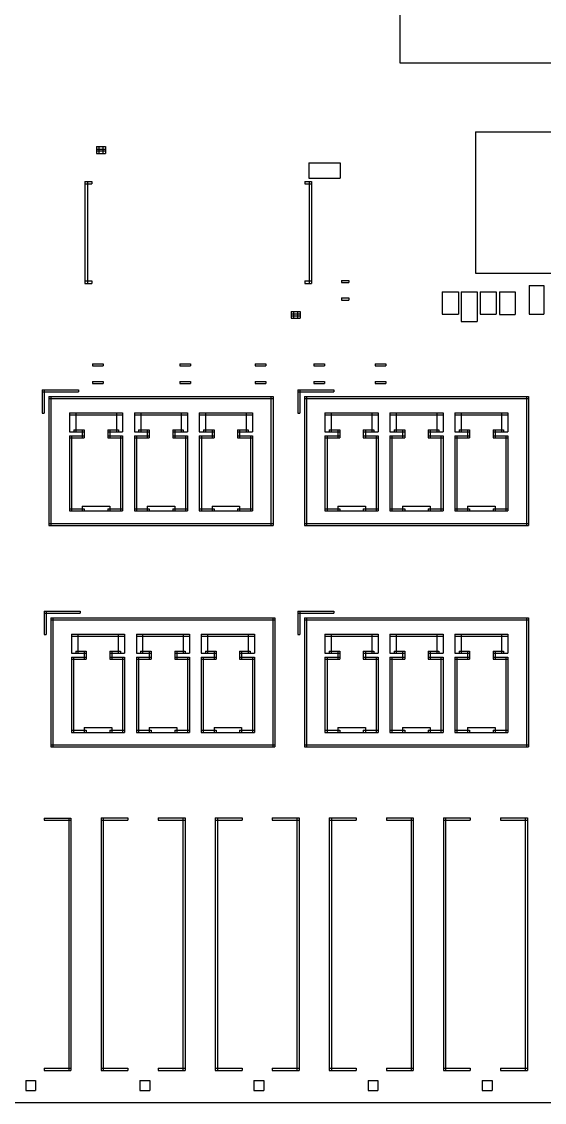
# Model space of a CAD drawing. Header units: metres. Extents: x 0 to 6012, y -4605 to 0.
# Drawn here: x 1723 to 2931, y -4605 to -2106 of the extents above; entities that cross this region are included whole.
import ezdxf

# ---------------------------------------------------------------- set-up
doc = ezdxf.new("R2010")
doc.units = ezdxf.units.M

msp = doc.modelspace()

# ---------------------------------------------------------------- linework, layer by layer
msp.add_line((0, -4604.96063), (5860.23622, -4604.96063))
at = {"layer": '1'}
for p, q in [((2596.633858, -1686.594488), (2596.633858, -2201.594488)), ((2596.633858, -2201.594488), (3111.633858, -2201.594488)), ((2771.934134, -2361.136772), (3135.54622, -2361.136772)), ((2771.934134, -2361.136772), (2771.934134, -2687.967244)), ((1895.405512, -2395.003937), (1901.405512, -2395.003937)), ((1895.405512, -2395.003937), (1895.405512, -2411.003937)), ((1895.405512, -2395.003937), (1916.405512, -2395.003937)), ((1895.405512, -2395.003937), (1895.405512, -2401.003937)), ((1901.405512, -2395.003937), (1901.405512, -2411.003937)), ((1910.405512, -2395.003937), (1916.405512, -2395.003937)), ((1910.405512, -2395.003937), (1910.405512, -2411.003937)), ((1916.405512, -2395.003937), (1916.405512, -2411.003937)), ((1916.405512, -2395.003937), (1916.405512, -2401.003937)), ((1895.405512, -2401.003937), (1916.405512, -2401.003937)), ((1895.405512, -2405.003937), (1916.405512, -2405.003937)), ((1895.405512, -2405.003937), (1895.405512, -2411.003937)), ((1895.405512, -2411.003937), (1916.405512, -2411.003937)), ((1895.405512, -2411.003937), (1901.405512, -2411.003937)), ((1910.405512, -2411.003937), (1916.405512, -2411.003937)), ((1916.405512, -2405.003937), (1916.405512, -2411.003937)), ((2386.783465, -2432.553031), (2459.027559, -2432.553031)), ((2386.783465, -2432.553031), (2386.783465, -2468.454803)), ((2459.027559, -2432.553031), (2459.027559, -2468.454803)), ((2386.783465, -2468.454803), (2459.027559, -2468.454803)), ((1868.905512, -2475.503937), (1874.905512, -2475.503937)), ((1868.905512, -2475.503937), (1868.905512, -2711.503937)), ((1868.905512, -2475.503937), (1884.805512, -2475.503937)), ((1868.905512, -2475.503937), (1868.905512, -2481.503937)), ((1868.905512, -2481.503937), (1884.805512, -2481.503937)), ((1874.905512, -2475.503937), (1874.905512, -2711.503937)), ((1884.805512, -2475.503937), (1884.805512, -2481.503937)), ((2377.005512, -2475.503937), (2392.905512, -2475.503937)), ((2377.005512, -2475.503937), (2377.005512, -2481.503937)), ((2377.005512, -2481.503937), (2392.905512, -2481.503937)), ((2386.905512, -2475.503937), (2392.905512, -2475.503937)), ((2386.905512, -2475.503937), (2386.905512, -2711.503937)), ((2392.905512, -2475.503937), (2392.905512, -2481.503937)), ((2392.905512, -2475.503937), (2392.905512, -2711.503937)), ((2771.934134, -2687.967244), (3135.54622, -2687.967244)), ((1868.905512, -2705.503937), (1884.805512, -2705.503937)), ((1868.905512, -2705.503937), (1868.905512, -2711.503937)), ((1868.905512, -2711.503937), (1874.905512, -2711.503937)), ((1868.905512, -2711.503937), (1884.805512, -2711.503937)), ((1884.805512, -2705.503937), (1884.805512, -2711.503937)), ((2377.005512, -2705.503937), (2392.905512, -2705.503937)), ((2377.005512, -2705.503937), (2377.005512, -2711.503937)), ((2377.005512, -2711.503937), (2392.905512, -2711.503937)), ((2386.905512, -2711.503937), (2392.905512, -2711.503937)), ((2392.905512, -2705.503937), (2392.905512, -2711.503937)), ((2462.351693, -2704.92126), (2478.593189, -2704.92126)), ((2462.351693, -2704.92126), (2462.351693, -2709.645669)), ((2462.351693, -2709.645669), (2478.593189, -2709.645669)), ((2478.593189, -2704.92126), (2478.593189, -2709.645669)), ((2896.072047, -2716.495), (2929.799094, -2716.495)), ((2896.072047, -2716.495), (2896.072047, -2782.220118)), ((2929.799094, -2716.495), (2929.799094, -2782.220118)), ((2462.351693, -2745.07874), (2478.593189, -2745.07874)), ((2462.351693, -2745.07874), (2462.351693, -2749.80315)), ((2478.593189, -2745.07874), (2478.593189, -2749.80315)), ((2694.922638, -2730.759094), (2732.105669, -2730.759094)), ((2694.922638, -2730.759094), (2694.922638, -2782.260157)), ((2732.105669, -2730.759094), (2732.105669, -2782.260157)), ((2738.678898, -2730.877835), (2775.776102, -2730.877835)), ((2738.678898, -2730.877835), (2738.678898, -2799.377717)), ((2775.776102, -2730.877835), (2775.776102, -2799.377717)), ((2782.305039, -2730.927874), (2819.517717, -2730.927874)), ((2782.305039, -2730.927874), (2782.305039, -2782.235669)), ((2819.517717, -2730.927874), (2819.517717, -2782.235669)), ((2826.961417, -2730.800748), (2863.132402, -2730.800748)), ((2826.961417, -2730.800748), (2826.961417, -2783.367795)), ((2863.132402, -2730.800748), (2863.132402, -2783.367795)), ((2462.351693, -2749.80315), (2478.593189, -2749.80315)), ((2345.405512, -2776.003937), (2366.405512, -2776.003937)), ((2345.405512, -2776.003937), (2345.405512, -2782.003937)), ((2345.405512, -2776.003937), (2351.405512, -2776.003937)), ((2345.405512, -2776.003937), (2345.405512, -2792.003937)), ((2345.405512, -2782.003937), (2366.405512, -2782.003937)), ((2345.405512, -2786.003937), (2366.405512, -2786.003937)), ((2345.405512, -2786.003937), (2345.405512, -2792.003937)), ((2345.405512, -2792.003937), (2366.405512, -2792.003937)), ((2345.405512, -2792.003937), (2351.405512, -2792.003937)), ((2351.405512, -2776.003937), (2351.405512, -2792.003937)), ((2360.405512, -2776.003937), (2366.405512, -2776.003937)), ((2360.405512, -2776.003937), (2360.405512, -2792.003937)), ((2360.405512, -2792.003937), (2366.405512, -2792.003937)), ((2366.405512, -2776.003937), (2366.405512, -2792.003937)), ((2366.405512, -2776.003937), (2366.405512, -2782.003937)), ((2366.405512, -2786.003937), (2366.405512, -2792.003937)), ((2694.922638, -2782.260157), (2732.105669, -2782.260157)), ((2782.305039, -2782.235669), (2819.517717, -2782.235669)), ((2826.961417, -2783.367795), (2863.132402, -2783.367795)), ((2896.072047, -2782.220118), (2929.799094, -2782.220118)), ((2738.678898, -2799.377717), (2775.776102, -2799.377717)), ((1886.231339, -2897.34252), (1911.012756, -2897.34252)), ((1886.231339, -2897.34252), (1886.231339, -2902.066929)), ((1911.012756, -2897.34252), (1911.012756, -2902.066929)), ((2088.002992, -2897.34252), (2112.784409, -2897.34252)), ((2088.002992, -2897.34252), (2088.002992, -2902.066929)), ((2112.784409, -2897.34252), (2112.784409, -2902.066929)), ((2262.215591, -2897.34252), (2286.997008, -2897.34252)), ((2262.215591, -2897.34252), (2262.215591, -2902.066929)), ((2286.997008, -2897.34252), (2286.997008, -2902.066929)), ((2398.042362, -2897.34252), (2422.82378, -2897.34252)), ((2398.042362, -2897.34252), (2398.042362, -2902.066929)), ((2422.82378, -2897.34252), (2422.82378, -2902.066929)), ((2539.774646, -2897.34252), (2564.556063, -2897.34252)), ((2539.774646, -2897.34252), (2539.774646, -2902.066929)), ((2564.556063, -2897.34252), (2564.556063, -2902.066929)), ((1886.231339, -2902.066929), (1911.012756, -2902.066929)), ((2088.002992, -2902.066929), (2112.784409, -2902.066929)), ((2262.215591, -2902.066929), (2286.997008, -2902.066929)), ((2398.042362, -2902.066929), (2422.82378, -2902.066929)), ((2539.774646, -2902.066929), (2564.556063, -2902.066929)), ((1886.231339, -2938.484252), (1911.012756, -2938.484252)), ((1886.231339, -2938.484252), (1886.231339, -2943.208661)), ((1886.231339, -2943.208661), (1911.012756, -2943.208661)), ((1911.012756, -2938.484252), (1911.012756, -2943.208661)), ((2088.002992, -2938.484252), (2112.784409, -2938.484252)), ((2088.002992, -2938.484252), (2088.002992, -2943.208661)), ((2088.002992, -2943.208661), (2112.784409, -2943.208661)), ((2112.784409, -2938.484252), (2112.784409, -2943.208661)), ((2262.215591, -2938.484252), (2286.997008, -2938.484252)), ((2262.215591, -2938.484252), (2262.215591, -2943.208661)), ((2262.215591, -2943.208661), (2286.997008, -2943.208661)), ((2286.997008, -2938.484252), (2286.997008, -2943.208661)), ((2398.042362, -2938.484252), (2422.82378, -2938.484252)), ((2398.042362, -2938.484252), (2398.042362, -2943.208661)), ((2398.042362, -2943.208661), (2422.82378, -2943.208661)), ((2422.82378, -2938.484252), (2422.82378, -2943.208661)), ((2539.774646, -2938.484252), (2564.556063, -2938.484252)), ((2539.774646, -2938.484252), (2539.774646, -2943.208661)), ((2539.774646, -2943.208661), (2564.556063, -2943.208661)), ((2564.556063, -2938.484252), (2564.556063, -2943.208661)), ((1770.275591, -2957.283465), (1853.740157, -2957.283465)), ((1770.275591, -2957.283465), (1770.275591, -2962.007874)), ((1770.275591, -2957.283465), (1775, -2957.283465)), ((1770.275591, -2957.283465), (1770.275591, -3011.220472)), ((1770.275591, -2962.007874), (1853.740157, -2962.007874)), ((1775, -2957.283465), (1775, -3011.220472)), ((1785.629921, -2972.637795), (1790.354331, -2972.637795)), ((1785.629921, -2972.637795), (1785.629921, -3271.456693)), ((1785.629921, -2972.637795), (2303.740157, -2972.637795)), ((1785.629921, -2972.637795), (1785.629921, -2977.362205)), ((1790.354331, -2972.637795), (1790.354331, -3271.456693)), ((1853.740157, -2957.283465), (1853.740157, -2962.007874)), ((2299.015748, -2972.637795), (2303.740157, -2972.637795)), ((2299.015748, -2972.637795), (2299.015748, -3271.456693)), ((2303.740157, -2972.637795), (2303.740157, -2977.362205)), ((2303.740157, -2972.637795), (2303.740157, -3271.456693)), ((2360.826772, -2957.283465), (2444.291339, -2957.283465)), ((2360.826772, -2957.283465), (2360.826772, -2962.007874)), ((2360.826772, -2957.283465), (2365.551181, -2957.283465)), ((2360.826772, -2957.283465), (2360.826772, -3011.220472)), ((2360.826772, -2962.007874), (2444.291339, -2962.007874)), ((2365.551181, -2957.283465), (2365.551181, -3011.220472)), ((2376.181102, -2972.637795), (2380.905512, -2972.637795)), ((2376.181102, -2972.637795), (2376.181102, -3271.456693)), ((2376.181102, -2972.637795), (2894.291339, -2972.637795)), ((2376.181102, -2972.637795), (2376.181102, -2977.362205)), ((2380.905512, -2972.637795), (2380.905512, -3271.456693)), ((2444.291339, -2957.283465), (2444.291339, -2962.007874)), ((2889.566929, -2972.637795), (2894.291339, -2972.637795)), ((2889.566929, -2972.637795), (2889.566929, -3271.456693)), ((2894.291339, -2972.637795), (2894.291339, -2977.362205)), ((2894.291339, -2972.637795), (2894.291339, -3271.456693)), ((1785.629921, -2977.362205), (2303.740157, -2977.362205)), ((2376.181102, -2977.362205), (2894.291339, -2977.362205)), ((1770.275591, -3011.220472), (1775, -3011.220472)), ((1833.267717, -3010.433071), (1847.834646, -3010.433071)), ((1833.267717, -3010.433071), (1833.267717, -3054.527559)), ((1833.267717, -3010.433071), (1956.102362, -3010.433071)), ((1833.267717, -3010.433071), (1833.267717, -3015.15748)), ((1833.267717, -3015.15748), (1956.102362, -3015.15748)), ((1847.834646, -3010.433071), (1847.834646, -3054.527559)), ((1941.535433, -3010.433071), (1956.102362, -3010.433071)), ((1941.535433, -3010.433071), (1941.535433, -3054.527559)), ((1956.102362, -3010.433071), (1956.102362, -3015.15748)), ((1956.102362, -3010.433071), (1956.102362, -3054.527559)), ((1983.267717, -3010.433071), (2106.102362, -3010.433071)), ((1983.267717, -3010.433071), (1983.267717, -3015.15748)), ((1983.267717, -3010.433071), (1997.834646, -3010.433071)), ((1983.267717, -3010.433071), (1983.267717, -3054.527559)), ((1983.267717, -3015.15748), (2106.102362, -3015.15748)), ((1997.834646, -3010.433071), (1997.834646, -3054.527559)), ((2091.535433, -3010.433071), (2106.102362, -3010.433071)), ((2091.535433, -3010.433071), (2091.535433, -3054.527559)), ((2106.102362, -3010.433071), (2106.102362, -3054.527559)), ((2106.102362, -3010.433071), (2106.102362, -3015.15748)), ((2133.267717, -3010.433071), (2256.102362, -3010.433071)), ((2133.267717, -3010.433071), (2133.267717, -3015.15748)), ((2133.267717, -3010.433071), (2147.834646, -3010.433071)), ((2133.267717, -3010.433071), (2133.267717, -3054.527559)), ((2133.267717, -3015.15748), (2256.102362, -3015.15748)), ((2147.834646, -3010.433071), (2147.834646, -3054.527559)), ((2241.535433, -3010.433071), (2256.102362, -3010.433071)), ((2241.535433, -3010.433071), (2241.535433, -3054.527559)), ((2256.102362, -3010.433071), (2256.102362, -3015.15748)), ((2256.102362, -3010.433071), (2256.102362, -3054.527559)), ((2360.826772, -3011.220472), (2365.551181, -3011.220472)), ((2423.818898, -3010.433071), (2438.385827, -3010.433071)), ((2423.818898, -3010.433071), (2423.818898, -3054.527559)), ((2423.818898, -3010.433071), (2546.653543, -3010.433071)), ((2423.818898, -3010.433071), (2423.818898, -3015.15748)), ((2423.818898, -3015.15748), (2546.653543, -3015.15748)), ((2438.385827, -3010.433071), (2438.385827, -3054.527559)), ((2532.086614, -3010.433071), (2546.653543, -3010.433071)), ((2532.086614, -3010.433071), (2532.086614, -3054.527559)), ((2546.653543, -3010.433071), (2546.653543, -3015.15748)), ((2546.653543, -3010.433071), (2546.653543, -3054.527559)), ((2573.818898, -3010.433071), (2696.653543, -3010.433071)), ((2573.818898, -3010.433071), (2573.818898, -3015.15748)), ((2573.818898, -3010.433071), (2588.385827, -3010.433071)), ((2573.818898, -3010.433071), (2573.818898, -3054.527559)), ((2573.818898, -3015.15748), (2696.653543, -3015.15748)), ((2588.385827, -3010.433071), (2588.385827, -3054.527559)), ((2682.086614, -3010.433071), (2696.653543, -3010.433071)), ((2682.086614, -3010.433071), (2682.086614, -3054.527559)), ((2696.653543, -3010.433071), (2696.653543, -3054.527559)), ((2696.653543, -3010.433071), (2696.653543, -3015.15748)), ((2723.818898, -3010.433071), (2846.653543, -3010.433071)), ((2723.818898, -3010.433071), (2723.818898, -3015.15748)), ((2723.818898, -3010.433071), (2738.385827, -3010.433071)), ((2723.818898, -3010.433071), (2723.818898, -3054.527559)), ((2723.818898, -3015.15748), (2846.653543, -3015.15748)), ((2738.385827, -3010.433071), (2738.385827, -3054.527559)), ((2832.086614, -3010.433071), (2846.653543, -3010.433071)), ((2832.086614, -3010.433071), (2832.086614, -3054.527559)), ((2846.653543, -3010.433071), (2846.653543, -3015.15748)), ((2846.653543, -3010.433071), (2846.653543, -3054.527559)), ((1833.267717, -3054.527559), (1847.834646, -3054.527559)), ((1833.267717, -3063.582677), (1837.992126, -3063.582677)), ((1833.267717, -3063.582677), (1833.267717, -3237.598425)), ((1833.267717, -3063.582677), (1867.519685, -3063.582677)), ((1833.267717, -3063.582677), (1833.267717, -3068.307087)), ((1833.267717, -3068.307087), (1867.519685, -3068.307087)), ((1837.992126, -3063.582677), (1837.992126, -3237.598425)), ((1843.110236, -3049.80315), (1867.519685, -3049.80315)), ((1843.110236, -3049.80315), (1843.110236, -3054.527559)), ((1843.110236, -3054.527559), (1867.519685, -3054.527559)), ((1862.795276, -3049.80315), (1867.519685, -3049.80315)), ((1862.795276, -3049.80315), (1862.795276, -3068.307087)), ((1862.795276, -3068.307087), (1867.519685, -3068.307087)), ((1867.519685, -3049.80315), (1867.519685, -3068.307087)), ((1867.519685, -3049.80315), (1867.519685, -3054.527559)), ((1867.519685, -3063.582677), (1867.519685, -3068.307087)), ((1921.850394, -3049.80315), (1946.259843, -3049.80315)), ((1921.850394, -3049.80315), (1921.850394, -3054.527559)), ((1921.850394, -3049.80315), (1926.574803, -3049.80315)), ((1921.850394, -3049.80315), (1921.850394, -3068.307087)), ((1921.850394, -3054.527559), (1946.259843, -3054.527559)), ((1921.850394, -3063.582677), (1956.102362, -3063.582677)), ((1921.850394, -3063.582677), (1921.850394, -3068.307087)), ((1921.850394, -3068.307087), (1926.574803, -3068.307087)), ((1921.850394, -3068.307087), (1956.102362, -3068.307087)), ((1926.574803, -3049.80315), (1926.574803, -3068.307087)), ((1941.535433, -3054.527559), (1956.102362, -3054.527559)), ((1946.259843, -3049.80315), (1946.259843, -3054.527559)), ((1951.377953, -3063.582677), (1956.102362, -3063.582677)), ((1951.377953, -3063.582677), (1951.377953, -3237.598425)), ((1956.102362, -3063.582677), (1956.102362, -3237.598425)), ((1956.102362, -3063.582677), (1956.102362, -3068.307087)), ((1983.267717, -3054.527559), (1997.834646, -3054.527559)), ((1983.267717, -3063.582677), (2017.519685, -3063.582677)), ((1983.267717, -3063.582677), (1983.267717, -3068.307087)), ((1983.267717, -3063.582677), (1987.992126, -3063.582677)), ((1983.267717, -3063.582677), (1983.267717, -3237.598425)), ((1983.267717, -3068.307087), (2017.519685, -3068.307087)), ((1987.992126, -3063.582677), (1987.992126, -3237.598425)), ((1993.110236, -3049.80315), (2017.519685, -3049.80315)), ((1993.110236, -3049.80315), (1993.110236, -3054.527559)), ((1993.110236, -3054.527559), (2017.519685, -3054.527559)), ((2012.795276, -3049.80315), (2017.519685, -3049.80315)), ((2012.795276, -3049.80315), (2012.795276, -3068.307087)), ((2012.795276, -3068.307087), (2017.519685, -3068.307087)), ((2017.519685, -3049.80315), (2017.519685, -3068.307087)), ((2017.519685, -3049.80315), (2017.519685, -3054.527559)), ((2017.519685, -3063.582677), (2017.519685, -3068.307087)), ((2071.850394, -3049.80315), (2096.259843, -3049.80315)), ((2071.850394, -3049.80315), (2071.850394, -3054.527559)), ((2071.850394, -3049.80315), (2076.574803, -3049.80315)), ((2071.850394, -3049.80315), (2071.850394, -3068.307087)), ((2071.850394, -3054.527559), (2096.259843, -3054.527559)), ((2071.850394, -3063.582677), (2106.102362, -3063.582677)), ((2071.850394, -3063.582677), (2071.850394, -3068.307087)), ((2071.850394, -3068.307087), (2106.102362, -3068.307087)), ((2071.850394, -3068.307087), (2076.574803, -3068.307087)), ((2076.574803, -3049.80315), (2076.574803, -3068.307087)), ((2091.535433, -3054.527559), (2106.102362, -3054.527559)), ((2096.259843, -3049.80315), (2096.259843, -3054.527559)), ((2101.377953, -3063.582677), (2106.102362, -3063.582677)), ((2101.377953, -3063.582677), (2101.377953, -3237.598425)), ((2106.102362, -3063.582677), (2106.102362, -3068.307087)), ((2106.102362, -3063.582677), (2106.102362, -3237.598425)), ((2133.267717, -3054.527559), (2147.834646, -3054.527559)), ((2133.267717, -3063.582677), (2137.992126, -3063.582677)), ((2133.267717, -3063.582677), (2133.267717, -3237.598425)), ((2133.267717, -3063.582677), (2167.519685, -3063.582677)), ((2133.267717, -3063.582677), (2133.267717, -3068.307087)), ((2133.267717, -3068.307087), (2167.519685, -3068.307087)), ((2137.992126, -3063.582677), (2137.992126, -3237.598425)), ((2143.110236, -3049.80315), (2167.519685, -3049.80315)), ((2143.110236, -3049.80315), (2143.110236, -3054.527559)), ((2143.110236, -3054.527559), (2167.519685, -3054.527559)), ((2162.795276, -3049.80315), (2167.519685, -3049.80315)), ((2162.795276, -3049.80315), (2162.795276, -3068.307087)), ((2162.795276, -3068.307087), (2167.519685, -3068.307087)), ((2167.519685, -3049.80315), (2167.519685, -3054.527559)), ((2167.519685, -3049.80315), (2167.519685, -3068.307087)), ((2167.519685, -3063.582677), (2167.519685, -3068.307087)), ((2221.850394, -3049.80315), (2226.574803, -3049.80315)), ((2221.850394, -3049.80315), (2221.850394, -3068.307087)), ((2221.850394, -3049.80315), (2246.259843, -3049.80315)), ((2221.850394, -3049.80315), (2221.850394, -3054.527559)), ((2221.850394, -3054.527559), (2246.259843, -3054.527559)), ((2221.850394, -3063.582677), (2256.102362, -3063.582677)), ((2221.850394, -3063.582677), (2221.850394, -3068.307087)), ((2221.850394, -3068.307087), (2226.574803, -3068.307087)), ((2221.850394, -3068.307087), (2256.102362, -3068.307087)), ((2226.574803, -3049.80315), (2226.574803, -3068.307087)), ((2241.535433, -3054.527559), (2256.102362, -3054.527559)), ((2246.259843, -3049.80315), (2246.259843, -3054.527559)), ((2251.377953, -3063.582677), (2256.102362, -3063.582677)), ((2251.377953, -3063.582677), (2251.377953, -3237.598425)), ((2256.102362, -3063.582677), (2256.102362, -3068.307087)), ((2256.102362, -3063.582677), (2256.102362, -3237.598425)), ((2423.818898, -3054.527559), (2438.385827, -3054.527559)), ((2423.818898, -3063.582677), (2428.543307, -3063.582677)), ((2423.818898, -3063.582677), (2423.818898, -3237.598425)), ((2423.818898, -3063.582677), (2458.070866, -3063.582677)), ((2423.818898, -3063.582677), (2423.818898, -3068.307087)), ((2423.818898, -3068.307087), (2458.070866, -3068.307087)), ((2428.543307, -3063.582677), (2428.543307, -3237.598425)), ((2433.661417, -3049.80315), (2458.070866, -3049.80315)), ((2433.661417, -3049.80315), (2433.661417, -3054.527559)), ((2433.661417, -3054.527559), (2458.070866, -3054.527559)), ((2453.346457, -3049.80315), (2458.070866, -3049.80315)), ((2453.346457, -3049.80315), (2453.346457, -3068.307087)), ((2453.346457, -3068.307087), (2458.070866, -3068.307087)), ((2458.070866, -3049.80315), (2458.070866, -3068.307087)), ((2458.070866, -3049.80315), (2458.070866, -3054.527559)), ((2458.070866, -3063.582677), (2458.070866, -3068.307087)), ((2512.401575, -3049.80315), (2536.811024, -3049.80315)), ((2512.401575, -3049.80315), (2512.401575, -3054.527559)), ((2512.401575, -3049.80315), (2517.125984, -3049.80315)), ((2512.401575, -3049.80315), (2512.401575, -3068.307087)), ((2512.401575, -3054.527559), (2536.811024, -3054.527559)), ((2512.401575, -3063.582677), (2546.653543, -3063.582677)), ((2512.401575, -3063.582677), (2512.401575, -3068.307087)), ((2512.401575, -3068.307087), (2517.125984, -3068.307087)), ((2512.401575, -3068.307087), (2546.653543, -3068.307087)), ((2517.125984, -3049.80315), (2517.125984, -3068.307087)), ((2532.086614, -3054.527559), (2546.653543, -3054.527559)), ((2536.811024, -3049.80315), (2536.811024, -3054.527559)), ((2541.929134, -3063.582677), (2546.653543, -3063.582677)), ((2541.929134, -3063.582677), (2541.929134, -3237.598425)), ((2546.653543, -3063.582677), (2546.653543, -3237.598425)), ((2546.653543, -3063.582677), (2546.653543, -3068.307087)), ((2573.818898, -3054.527559), (2588.385827, -3054.527559)), ((2573.818898, -3063.582677), (2608.070866, -3063.582677)), ((2573.818898, -3063.582677), (2573.818898, -3068.307087)), ((2573.818898, -3063.582677), (2578.543307, -3063.582677)), ((2573.818898, -3063.582677), (2573.818898, -3237.598425)), ((2573.818898, -3068.307087), (2608.070866, -3068.307087)), ((2578.543307, -3063.582677), (2578.543307, -3237.598425)), ((2583.661417, -3049.80315), (2608.070866, -3049.80315)), ((2583.661417, -3049.80315), (2583.661417, -3054.527559)), ((2583.661417, -3054.527559), (2608.070866, -3054.527559)), ((2603.346457, -3049.80315), (2608.070866, -3049.80315)), ((2603.346457, -3049.80315), (2603.346457, -3068.307087)), ((2603.346457, -3068.307087), (2608.070866, -3068.307087)), ((2608.070866, -3049.80315), (2608.070866, -3068.307087)), ((2608.070866, -3049.80315), (2608.070866, -3054.527559)), ((2608.070866, -3063.582677), (2608.070866, -3068.307087)), ((2662.401575, -3049.80315), (2686.811024, -3049.80315)), ((2662.401575, -3049.80315), (2662.401575, -3054.527559)), ((2662.401575, -3049.80315), (2667.125984, -3049.80315)), ((2662.401575, -3049.80315), (2662.401575, -3068.307087)), ((2662.401575, -3054.527559), (2686.811024, -3054.527559)), ((2662.401575, -3063.582677), (2696.653543, -3063.582677)), ((2662.401575, -3063.582677), (2662.401575, -3068.307087)), ((2662.401575, -3068.307087), (2696.653543, -3068.307087)), ((2662.401575, -3068.307087), (2667.125984, -3068.307087)), ((2667.125984, -3049.80315), (2667.125984, -3068.307087)), ((2682.086614, -3054.527559), (2696.653543, -3054.527559)), ((2686.811024, -3049.80315), (2686.811024, -3054.527559)), ((2691.929134, -3063.582677), (2696.653543, -3063.582677)), ((2691.929134, -3063.582677), (2691.929134, -3237.598425)), ((2696.653543, -3063.582677), (2696.653543, -3068.307087)), ((2696.653543, -3063.582677), (2696.653543, -3237.598425)), ((2723.818898, -3054.527559), (2738.385827, -3054.527559)), ((2723.818898, -3063.582677), (2728.543307, -3063.582677)), ((2723.818898, -3063.582677), (2723.818898, -3237.598425)), ((2723.818898, -3063.582677), (2758.070866, -3063.582677)), ((2723.818898, -3063.582677), (2723.818898, -3068.307087)), ((2723.818898, -3068.307087), (2758.070866, -3068.307087)), ((2728.543307, -3063.582677), (2728.543307, -3237.598425)), ((2733.661417, -3049.80315), (2758.070866, -3049.80315)), ((2733.661417, -3049.80315), (2733.661417, -3054.527559)), ((2733.661417, -3054.527559), (2758.070866, -3054.527559)), ((2753.346457, -3049.80315), (2758.070866, -3049.80315)), ((2753.346457, -3049.80315), (2753.346457, -3068.307087)), ((2753.346457, -3068.307087), (2758.070866, -3068.307087)), ((2758.070866, -3049.80315), (2758.070866, -3054.527559)), ((2758.070866, -3049.80315), (2758.070866, -3068.307087)), ((2758.070866, -3063.582677), (2758.070866, -3068.307087)), ((2812.401575, -3049.80315), (2817.125984, -3049.80315)), ((2812.401575, -3049.80315), (2812.401575, -3068.307087)), ((2812.401575, -3049.80315), (2836.811024, -3049.80315)), ((2812.401575, -3049.80315), (2812.401575, -3054.527559)), ((2812.401575, -3054.527559), (2836.811024, -3054.527559)), ((2812.401575, -3063.582677), (2846.653543, -3063.582677)), ((2812.401575, -3063.582677), (2812.401575, -3068.307087)), ((2812.401575, -3068.307087), (2817.125984, -3068.307087)), ((2812.401575, -3068.307087), (2846.653543, -3068.307087)), ((2817.125984, -3049.80315), (2817.125984, -3068.307087)), ((2832.086614, -3054.527559), (2846.653543, -3054.527559)), ((2836.811024, -3049.80315), (2836.811024, -3054.527559)), ((2841.929134, -3063.582677), (2846.653543, -3063.582677)), ((2841.929134, -3063.582677), (2841.929134, -3237.598425)), ((2846.653543, -3063.582677), (2846.653543, -3068.307087)), ((2846.653543, -3063.582677), (2846.653543, -3237.598425)), ((1833.267717, -3232.874016), (1867.519685, -3232.874016)), ((1833.267717, -3232.874016), (1833.267717, -3237.598425)), ((1833.267717, -3237.598425), (1837.992126, -3237.598425)), ((1833.267717, -3237.598425), (1867.519685, -3237.598425)), ((1862.795276, -3226.65), (1926.560906, -3226.65)), ((1862.795276, -3226.65), (1862.795276, -3237.598425)), ((1862.795276, -3237.598425), (1926.560906, -3237.598425)), ((1867.519685, -3232.874016), (1867.519685, -3237.598425)), ((1921.850394, -3232.874016), (1956.102362, -3232.874016)), ((1921.850394, -3232.874016), (1921.850394, -3237.598425)), ((1921.850394, -3237.598425), (1956.102362, -3237.598425)), ((1926.560906, -3226.65), (1926.560906, -3237.598425)), ((1951.377953, -3237.598425), (1956.102362, -3237.598425)), ((1956.102362, -3232.874016), (1956.102362, -3237.598425)), ((1983.267717, -3232.874016), (2017.519685, -3232.874016)), ((1983.267717, -3232.874016), (1983.267717, -3237.598425)), ((1983.267717, -3237.598425), (2017.519685, -3237.598425)), ((1983.267717, -3237.598425), (1987.992126, -3237.598425)), ((2012.795276, -3226.65), (2076.560906, -3226.65)), ((2012.795276, -3226.65), (2012.795276, -3237.598425)), ((2012.795276, -3237.598425), (2076.560906, -3237.598425)), ((2017.519685, -3232.874016), (2017.519685, -3237.598425)), ((2071.850394, -3232.874016), (2106.102362, -3232.874016)), ((2071.850394, -3232.874016), (2071.850394, -3237.598425)), ((2071.850394, -3237.598425), (2106.102362, -3237.598425)), ((2076.560906, -3226.65), (2076.560906, -3237.598425)), ((2101.377953, -3237.598425), (2106.102362, -3237.598425)), ((2106.102362, -3232.874016), (2106.102362, -3237.598425)), ((2133.267717, -3232.874016), (2167.519685, -3232.874016)), ((2133.267717, -3232.874016), (2133.267717, -3237.598425)), ((2133.267717, -3237.598425), (2167.519685, -3237.598425)), ((2133.267717, -3237.598425), (2137.992126, -3237.598425)), ((2162.795276, -3226.65), (2226.560906, -3226.65)), ((2162.795276, -3226.65), (2162.795276, -3237.598425)), ((2162.795276, -3237.598425), (2226.560906, -3237.598425)), ((2167.519685, -3232.874016), (2167.519685, -3237.598425)), ((2221.850394, -3232.874016), (2256.102362, -3232.874016)), ((2221.850394, -3232.874016), (2221.850394, -3237.598425)), ((2221.850394, -3237.598425), (2256.102362, -3237.598425)), ((2226.560906, -3226.65), (2226.560906, -3237.598425)), ((2251.377953, -3237.598425), (2256.102362, -3237.598425)), ((2256.102362, -3232.874016), (2256.102362, -3237.598425)), ((2423.818898, -3232.874016), (2458.070866, -3232.874016)), ((2423.818898, -3232.874016), (2423.818898, -3237.598425)), ((2423.818898, -3237.598425), (2428.543307, -3237.598425)), ((2423.818898, -3237.598425), (2458.070866, -3237.598425)), ((2453.346457, -3226.65), (2517.112087, -3226.65)), ((2453.346457, -3226.65), (2453.346457, -3237.598425)), ((2453.346457, -3237.598425), (2517.112087, -3237.598425)), ((2458.070866, -3232.874016), (2458.070866, -3237.598425)), ((2512.401575, -3232.874016), (2546.653543, -3232.874016)), ((2512.401575, -3232.874016), (2512.401575, -3237.598425)), ((2512.401575, -3237.598425), (2546.653543, -3237.598425)), ((2517.112087, -3226.65), (2517.112087, -3237.598425)), ((2541.929134, -3237.598425), (2546.653543, -3237.598425)), ((2546.653543, -3232.874016), (2546.653543, -3237.598425)), ((2573.818898, -3232.874016), (2608.070866, -3232.874016)), ((2573.818898, -3232.874016), (2573.818898, -3237.598425)), ((2573.818898, -3237.598425), (2608.070866, -3237.598425)), ((2573.818898, -3237.598425), (2578.543307, -3237.598425)), ((2603.346457, -3226.65), (2667.112087, -3226.65)), ((2603.346457, -3226.65), (2603.346457, -3237.598425)), ((2603.346457, -3237.598425), (2667.112087, -3237.598425)), ((2608.070866, -3232.874016), (2608.070866, -3237.598425)), ((2662.401575, -3232.874016), (2696.653543, -3232.874016)), ((2662.401575, -3232.874016), (2662.401575, -3237.598425)), ((2662.401575, -3237.598425), (2696.653543, -3237.598425)), ((2667.112087, -3226.65), (2667.112087, -3237.598425)), ((2691.929134, -3237.598425), (2696.653543, -3237.598425)), ((2696.653543, -3232.874016), (2696.653543, -3237.598425)), ((2723.818898, -3232.874016), (2758.070866, -3232.874016)), ((2723.818898, -3232.874016), (2723.818898, -3237.598425)), ((2723.818898, -3237.598425), (2758.070866, -3237.598425)), ((2723.818898, -3237.598425), (2728.543307, -3237.598425)), ((2753.346457, -3226.65), (2817.112087, -3226.65)), ((2753.346457, -3226.65), (2753.346457, -3237.598425)), ((2753.346457, -3237.598425), (2817.112087, -3237.598425)), ((2758.070866, -3232.874016), (2758.070866, -3237.598425)), ((2812.401575, -3232.874016), (2846.653543, -3232.874016)), ((2812.401575, -3232.874016), (2812.401575, -3237.598425)), ((2812.401575, -3237.598425), (2846.653543, -3237.598425)), ((2817.112087, -3226.65), (2817.112087, -3237.598425)), ((2841.929134, -3237.598425), (2846.653543, -3237.598425)), ((2846.653543, -3232.874016), (2846.653543, -3237.598425)), ((1785.629921, -3266.732283), (2303.740157, -3266.732283)), ((1785.629921, -3266.732283), (1785.629921, -3271.456693)), ((1785.629921, -3271.456693), (1790.354331, -3271.456693)), ((1785.629921, -3271.456693), (2303.740157, -3271.456693)), ((2299.015748, -3271.456693), (2303.740157, -3271.456693)), ((2303.740157, -3266.732283), (2303.740157, -3271.456693)), ((2376.181102, -3266.732283), (2894.291339, -3266.732283)), ((2376.181102, -3266.732283), (2376.181102, -3271.456693)), ((2376.181102, -3271.456693), (2380.905512, -3271.456693)), ((2376.181102, -3271.456693), (2894.291339, -3271.456693)), ((2889.566929, -3271.456693), (2894.291339, -3271.456693)), ((2894.291339, -3266.732283), (2894.291339, -3271.456693)), ((1774.777244, -3469.094488), (1858.241811, -3469.094488)), ((1774.777244, -3469.094488), (1774.777244, -3473.818898)), ((1774.777244, -3469.094488), (1779.501654, -3469.094488)), ((1774.777244, -3469.094488), (1774.777244, -3523.031496)), ((1779.501654, -3469.094488), (1779.501654, -3523.031496)), ((1858.241811, -3469.094488), (1858.241811, -3473.818898)), ((2360.826772, -3469.094488), (2444.291339, -3469.094488)), ((2360.826772, -3469.094488), (2360.826772, -3473.818898)), ((2360.826772, -3469.094488), (2365.551181, -3469.094488)), ((2360.826772, -3469.094488), (2360.826772, -3523.031496)), ((2365.551181, -3469.094488), (2365.551181, -3523.031496)), ((2444.291339, -3469.094488), (2444.291339, -3473.818898)), ((1774.777244, -3473.818898), (1858.241811, -3473.818898)), ((1790.131575, -3484.448819), (1794.855984, -3484.448819)), ((1790.131575, -3484.448819), (1790.131575, -3783.267717)), ((1790.131575, -3484.448819), (2308.241811, -3484.448819)), ((1790.131575, -3484.448819), (1790.131575, -3489.173228)), ((1790.131575, -3489.173228), (2308.241811, -3489.173228)), ((1794.855984, -3484.448819), (1794.855984, -3783.267717)), ((2303.517402, -3484.448819), (2308.241811, -3484.448819)), ((2303.517402, -3484.448819), (2303.517402, -3783.267717)), ((2308.241811, -3484.448819), (2308.241811, -3489.173228)), ((2308.241811, -3484.448819), (2308.241811, -3783.267717)), ((2360.826772, -3473.818898), (2444.291339, -3473.818898)), ((2376.181102, -3484.448819), (2380.905512, -3484.448819)), ((2376.181102, -3484.448819), (2376.181102, -3783.267717)), ((2376.181102, -3484.448819), (2894.291339, -3484.448819)), ((2376.181102, -3484.448819), (2376.181102, -3489.173228)), ((2376.181102, -3489.173228), (2894.291339, -3489.173228)), ((2380.905512, -3484.448819), (2380.905512, -3783.267717)), ((2889.566929, -3484.448819), (2894.291339, -3484.448819)), ((2889.566929, -3484.448819), (2889.566929, -3783.267717)), ((2894.291339, -3484.448819), (2894.291339, -3489.173228)), ((2894.291339, -3484.448819), (2894.291339, -3783.267717)), ((1774.777244, -3523.031496), (1779.501654, -3523.031496)), ((1837.76937, -3522.244094), (1852.336299, -3522.244094)), ((1837.76937, -3522.244094), (1837.76937, -3566.338583)), ((1837.76937, -3522.244094), (1960.604016, -3522.244094)), ((1837.76937, -3522.244094), (1837.76937, -3526.968504)), ((1852.336299, -3522.244094), (1852.336299, -3566.338583)), ((1946.037087, -3522.244094), (1960.604016, -3522.244094)), ((1946.037087, -3522.244094), (1946.037087, -3566.338583)), ((1960.604016, -3522.244094), (1960.604016, -3526.968504)), ((1960.604016, -3522.244094), (1960.604016, -3566.338583)), ((1987.76937, -3522.244094), (2110.604016, -3522.244094)), ((1987.76937, -3522.244094), (1987.76937, -3526.968504)), ((1987.76937, -3522.244094), (2002.336299, -3522.244094)), ((1987.76937, -3522.244094), (1987.76937, -3566.338583)), ((2002.336299, -3522.244094), (2002.336299, -3566.338583)), ((2096.037087, -3522.244094), (2110.604016, -3522.244094)), ((2096.037087, -3522.244094), (2096.037087, -3566.338583)), ((2110.604016, -3522.244094), (2110.604016, -3566.338583)), ((2110.604016, -3522.244094), (2110.604016, -3526.968504)), ((2137.76937, -3522.244094), (2260.604016, -3522.244094)), ((2137.76937, -3522.244094), (2137.76937, -3526.968504)), ((2137.76937, -3522.244094), (2152.336299, -3522.244094)), ((2137.76937, -3522.244094), (2137.76937, -3566.338583)), ((2152.336299, -3522.244094), (2152.336299, -3566.338583)), ((2246.037087, -3522.244094), (2260.604016, -3522.244094)), ((2246.037087, -3522.244094), (2246.037087, -3566.338583)), ((2260.604016, -3522.244094), (2260.604016, -3526.968504)), ((2260.604016, -3522.244094), (2260.604016, -3566.338583)), ((2360.826772, -3523.031496), (2365.551181, -3523.031496)), ((2423.818898, -3522.244094), (2438.385827, -3522.244094)), ((2423.818898, -3522.244094), (2423.818898, -3566.338583)), ((2423.818898, -3522.244094), (2546.653543, -3522.244094)), ((2423.818898, -3522.244094), (2423.818898, -3526.968504)), ((2438.385827, -3522.244094), (2438.385827, -3566.338583)), ((2532.086614, -3522.244094), (2546.653543, -3522.244094)), ((2532.086614, -3522.244094), (2532.086614, -3566.338583)), ((2546.653543, -3522.244094), (2546.653543, -3526.968504)), ((2546.653543, -3522.244094), (2546.653543, -3566.338583)), ((2573.818898, -3522.244094), (2696.653543, -3522.244094)), ((2573.818898, -3522.244094), (2573.818898, -3526.968504)), ((2573.818898, -3522.244094), (2588.385827, -3522.244094)), ((2573.818898, -3522.244094), (2573.818898, -3566.338583)), ((2588.385827, -3522.244094), (2588.385827, -3566.338583)), ((2682.086614, -3522.244094), (2696.653543, -3522.244094)), ((2682.086614, -3522.244094), (2682.086614, -3566.338583)), ((2696.653543, -3522.244094), (2696.653543, -3566.338583)), ((2696.653543, -3522.244094), (2696.653543, -3526.968504)), ((2723.818898, -3522.244094), (2846.653543, -3522.244094)), ((2723.818898, -3522.244094), (2723.818898, -3526.968504)), ((2723.818898, -3522.244094), (2738.385827, -3522.244094)), ((2723.818898, -3522.244094), (2723.818898, -3566.338583)), ((2738.385827, -3522.244094), (2738.385827, -3566.338583)), ((2832.086614, -3522.244094), (2846.653543, -3522.244094)), ((2832.086614, -3522.244094), (2832.086614, -3566.338583)), ((2846.653543, -3522.244094), (2846.653543, -3526.968504)), ((2846.653543, -3522.244094), (2846.653543, -3566.338583)), ((1837.76937, -3526.968504), (1960.604016, -3526.968504)), ((1987.76937, -3526.968504), (2110.604016, -3526.968504)), ((2137.76937, -3526.968504), (2260.604016, -3526.968504)), ((2423.818898, -3526.968504), (2546.653543, -3526.968504)), ((2573.818898, -3526.968504), (2696.653543, -3526.968504)), ((2723.818898, -3526.968504), (2846.653543, -3526.968504)), ((1837.76937, -3566.338583), (1852.336299, -3566.338583)), ((1847.61189, -3561.614173), (1872.021339, -3561.614173)), ((1847.61189, -3561.614173), (1847.61189, -3566.338583)), ((1847.61189, -3566.338583), (1872.021339, -3566.338583)), ((1867.296929, -3561.614173), (1872.021339, -3561.614173)), ((1867.296929, -3561.614173), (1867.296929, -3580.11811)), ((1872.021339, -3561.614173), (1872.021339, -3580.11811)), ((1872.021339, -3561.614173), (1872.021339, -3566.338583)), ((1926.352047, -3561.614173), (1950.761496, -3561.614173)), ((1926.352047, -3561.614173), (1926.352047, -3566.338583)), ((1926.352047, -3561.614173), (1931.076457, -3561.614173)), ((1926.352047, -3561.614173), (1926.352047, -3580.11811)), ((1926.352047, -3566.338583), (1950.761496, -3566.338583)), ((1931.076457, -3561.614173), (1931.076457, -3580.11811)), ((1946.037087, -3566.338583), (1960.604016, -3566.338583)), ((1950.761496, -3561.614173), (1950.761496, -3566.338583)), ((1987.76937, -3566.338583), (2002.336299, -3566.338583)), ((1997.61189, -3561.614173), (2022.021339, -3561.614173)), ((1997.61189, -3561.614173), (1997.61189, -3566.338583)), ((1997.61189, -3566.338583), (2022.021339, -3566.338583)), ((2017.296929, -3561.614173), (2022.021339, -3561.614173)), ((2017.296929, -3561.614173), (2017.296929, -3580.11811)), ((2022.021339, -3561.614173), (2022.021339, -3580.11811)), ((2022.021339, -3561.614173), (2022.021339, -3566.338583)), ((2076.352047, -3561.614173), (2100.761496, -3561.614173)), ((2076.352047, -3561.614173), (2076.352047, -3566.338583)), ((2076.352047, -3561.614173), (2081.076457, -3561.614173)), ((2076.352047, -3561.614173), (2076.352047, -3580.11811)), ((2076.352047, -3566.338583), (2100.761496, -3566.338583)), ((2081.076457, -3561.614173), (2081.076457, -3580.11811)), ((2096.037087, -3566.338583), (2110.604016, -3566.338583)), ((2100.761496, -3561.614173), (2100.761496, -3566.338583)), ((2137.76937, -3566.338583), (2152.336299, -3566.338583)), ((2147.61189, -3561.614173), (2172.021339, -3561.614173)), ((2147.61189, -3561.614173), (2147.61189, -3566.338583)), ((2147.61189, -3566.338583), (2172.021339, -3566.338583)), ((2167.296929, -3561.614173), (2172.021339, -3561.614173)), ((2167.296929, -3561.614173), (2167.296929, -3580.11811)), ((2172.021339, -3561.614173), (2172.021339, -3566.338583)), ((2172.021339, -3561.614173), (2172.021339, -3580.11811)), ((2226.352047, -3561.614173), (2231.076457, -3561.614173)), ((2226.352047, -3561.614173), (2226.352047, -3580.11811)), ((2226.352047, -3561.614173), (2250.761496, -3561.614173)), ((2226.352047, -3561.614173), (2226.352047, -3566.338583)), ((2226.352047, -3566.338583), (2250.761496, -3566.338583)), ((2231.076457, -3561.614173), (2231.076457, -3580.11811)), ((2246.037087, -3566.338583), (2260.604016, -3566.338583)), ((2250.761496, -3561.614173), (2250.761496, -3566.338583)), ((2423.818898, -3566.338583), (2438.385827, -3566.338583)), ((2433.661417, -3561.614173), (2458.070866, -3561.614173)), ((2433.661417, -3561.614173), (2433.661417, -3566.338583)), ((2433.661417, -3566.338583), (2458.070866, -3566.338583)), ((2453.346457, -3561.614173), (2458.070866, -3561.614173)), ((2453.346457, -3561.614173), (2453.346457, -3580.11811)), ((2458.070866, -3561.614173), (2458.070866, -3580.11811)), ((2458.070866, -3561.614173), (2458.070866, -3566.338583)), ((2512.401575, -3561.614173), (2536.811024, -3561.614173)), ((2512.401575, -3561.614173), (2512.401575, -3566.338583)), ((2512.401575, -3561.614173), (2517.125984, -3561.614173)), ((2512.401575, -3561.614173), (2512.401575, -3580.11811)), ((2512.401575, -3566.338583), (2536.811024, -3566.338583)), ((2517.125984, -3561.614173), (2517.125984, -3580.11811)), ((2532.086614, -3566.338583), (2546.653543, -3566.338583)), ((2536.811024, -3561.614173), (2536.811024, -3566.338583)), ((2573.818898, -3566.338583), (2588.385827, -3566.338583)), ((2583.661417, -3561.614173), (2608.070866, -3561.614173)), ((2583.661417, -3561.614173), (2583.661417, -3566.338583)), ((2583.661417, -3566.338583), (2608.070866, -3566.338583)), ((2603.346457, -3561.614173), (2608.070866, -3561.614173)), ((2603.346457, -3561.614173), (2603.346457, -3580.11811)), ((2608.070866, -3561.614173), (2608.070866, -3580.11811)), ((2608.070866, -3561.614173), (2608.070866, -3566.338583)), ((2662.401575, -3561.614173), (2686.811024, -3561.614173)), ((2662.401575, -3561.614173), (2662.401575, -3566.338583)), ((2662.401575, -3561.614173), (2667.125984, -3561.614173)), ((2662.401575, -3561.614173), (2662.401575, -3580.11811)), ((2662.401575, -3566.338583), (2686.811024, -3566.338583)), ((2667.125984, -3561.614173), (2667.125984, -3580.11811)), ((2682.086614, -3566.338583), (2696.653543, -3566.338583)), ((2686.811024, -3561.614173), (2686.811024, -3566.338583)), ((2723.818898, -3566.338583), (2738.385827, -3566.338583)), ((2733.661417, -3561.614173), (2758.070866, -3561.614173)), ((2733.661417, -3561.614173), (2733.661417, -3566.338583)), ((2733.661417, -3566.338583), (2758.070866, -3566.338583)), ((2753.346457, -3561.614173), (2758.070866, -3561.614173)), ((2753.346457, -3561.614173), (2753.346457, -3580.11811)), ((2758.070866, -3561.614173), (2758.070866, -3566.338583)), ((2758.070866, -3561.614173), (2758.070866, -3580.11811)), ((2812.401575, -3561.614173), (2817.125984, -3561.614173)), ((2812.401575, -3561.614173), (2812.401575, -3580.11811)), ((2812.401575, -3561.614173), (2836.811024, -3561.614173)), ((2812.401575, -3561.614173), (2812.401575, -3566.338583)), ((2812.401575, -3566.338583), (2836.811024, -3566.338583)), ((2817.125984, -3561.614173), (2817.125984, -3580.11811)), ((2832.086614, -3566.338583), (2846.653543, -3566.338583)), ((2836.811024, -3561.614173), (2836.811024, -3566.338583)), ((1837.76937, -3575.393701), (1842.49378, -3575.393701)), ((1837.76937, -3575.393701), (1837.76937, -3749.409449)), ((1837.76937, -3575.393701), (1872.021339, -3575.393701)), ((1837.76937, -3575.393701), (1837.76937, -3580.11811)), ((1837.76937, -3580.11811), (1872.021339, -3580.11811)), ((1842.49378, -3575.393701), (1842.49378, -3749.409449)), ((1867.296929, -3580.11811), (1872.021339, -3580.11811)), ((1872.021339, -3575.393701), (1872.021339, -3580.11811)), ((1926.352047, -3575.393701), (1960.604016, -3575.393701)), ((1926.352047, -3575.393701), (1926.352047, -3580.11811)), ((1926.352047, -3580.11811), (1931.076457, -3580.11811)), ((1926.352047, -3580.11811), (1960.604016, -3580.11811)), ((1955.879606, -3575.393701), (1960.604016, -3575.393701)), ((1955.879606, -3575.393701), (1955.879606, -3749.409449)), ((1960.604016, -3575.393701), (1960.604016, -3749.409449)), ((1960.604016, -3575.393701), (1960.604016, -3580.11811)), ((1987.76937, -3575.393701), (2022.021339, -3575.393701)), ((1987.76937, -3575.393701), (1987.76937, -3580.11811)), ((1987.76937, -3575.393701), (1992.49378, -3575.393701)), ((1987.76937, -3575.393701), (1987.76937, -3749.409449)), ((1987.76937, -3580.11811), (2022.021339, -3580.11811)), ((1992.49378, -3575.393701), (1992.49378, -3749.409449)), ((2017.296929, -3580.11811), (2022.021339, -3580.11811)), ((2022.021339, -3575.393701), (2022.021339, -3580.11811)), ((2076.352047, -3575.393701), (2110.604016, -3575.393701)), ((2076.352047, -3575.393701), (2076.352047, -3580.11811)), ((2076.352047, -3580.11811), (2110.604016, -3580.11811)), ((2076.352047, -3580.11811), (2081.076457, -3580.11811)), ((2105.879606, -3575.393701), (2110.604016, -3575.393701)), ((2105.879606, -3575.393701), (2105.879606, -3749.409449)), ((2110.604016, -3575.393701), (2110.604016, -3580.11811)), ((2110.604016, -3575.393701), (2110.604016, -3749.409449)), ((2137.76937, -3575.393701), (2142.49378, -3575.393701)), ((2137.76937, -3575.393701), (2137.76937, -3749.409449)), ((2137.76937, -3575.393701), (2172.021339, -3575.393701)), ((2137.76937, -3575.393701), (2137.76937, -3580.11811)), ((2137.76937, -3580.11811), (2172.021339, -3580.11811)), ((2142.49378, -3575.393701), (2142.49378, -3749.409449)), ((2167.296929, -3580.11811), (2172.021339, -3580.11811)), ((2172.021339, -3575.393701), (2172.021339, -3580.11811)), ((2226.352047, -3575.393701), (2260.604016, -3575.393701)), ((2226.352047, -3575.393701), (2226.352047, -3580.11811)), ((2226.352047, -3580.11811), (2231.076457, -3580.11811)), ((2226.352047, -3580.11811), (2260.604016, -3580.11811)), ((2255.879606, -3575.393701), (2260.604016, -3575.393701)), ((2255.879606, -3575.393701), (2255.879606, -3749.409449)), ((2260.604016, -3575.393701), (2260.604016, -3580.11811)), ((2260.604016, -3575.393701), (2260.604016, -3749.409449)), ((2423.818898, -3575.393701), (2428.543307, -3575.393701)), ((2423.818898, -3575.393701), (2423.818898, -3749.409449)), ((2423.818898, -3575.393701), (2458.070866, -3575.393701)), ((2423.818898, -3575.393701), (2423.818898, -3580.11811)), ((2423.818898, -3580.11811), (2458.070866, -3580.11811)), ((2428.543307, -3575.393701), (2428.543307, -3749.409449)), ((2453.346457, -3580.11811), (2458.070866, -3580.11811)), ((2458.070866, -3575.393701), (2458.070866, -3580.11811)), ((2512.401575, -3575.393701), (2546.653543, -3575.393701)), ((2512.401575, -3575.393701), (2512.401575, -3580.11811)), ((2512.401575, -3580.11811), (2517.125984, -3580.11811)), ((2512.401575, -3580.11811), (2546.653543, -3580.11811)), ((2541.929134, -3575.393701), (2546.653543, -3575.393701)), ((2541.929134, -3575.393701), (2541.929134, -3749.409449)), ((2546.653543, -3575.393701), (2546.653543, -3749.409449)), ((2546.653543, -3575.393701), (2546.653543, -3580.11811)), ((2573.818898, -3575.393701), (2608.070866, -3575.393701)), ((2573.818898, -3575.393701), (2573.818898, -3580.11811)), ((2573.818898, -3575.393701), (2578.543307, -3575.393701)), ((2573.818898, -3575.393701), (2573.818898, -3749.409449)), ((2573.818898, -3580.11811), (2608.070866, -3580.11811)), ((2578.543307, -3575.393701), (2578.543307, -3749.409449)), ((2603.346457, -3580.11811), (2608.070866, -3580.11811)), ((2608.070866, -3575.393701), (2608.070866, -3580.11811)), ((2662.401575, -3575.393701), (2696.653543, -3575.393701)), ((2662.401575, -3575.393701), (2662.401575, -3580.11811)), ((2662.401575, -3580.11811), (2696.653543, -3580.11811)), ((2662.401575, -3580.11811), (2667.125984, -3580.11811)), ((2691.929134, -3575.393701), (2696.653543, -3575.393701)), ((2691.929134, -3575.393701), (2691.929134, -3749.409449)), ((2696.653543, -3575.393701), (2696.653543, -3580.11811)), ((2696.653543, -3575.393701), (2696.653543, -3749.409449)), ((2723.818898, -3575.393701), (2728.543307, -3575.393701)), ((2723.818898, -3575.393701), (2723.818898, -3749.409449)), ((2723.818898, -3575.393701), (2758.070866, -3575.393701)), ((2723.818898, -3575.393701), (2723.818898, -3580.11811)), ((2723.818898, -3580.11811), (2758.070866, -3580.11811)), ((2728.543307, -3575.393701), (2728.543307, -3749.409449)), ((2753.346457, -3580.11811), (2758.070866, -3580.11811)), ((2758.070866, -3575.393701), (2758.070866, -3580.11811)), ((2812.401575, -3575.393701), (2846.653543, -3575.393701)), ((2812.401575, -3575.393701), (2812.401575, -3580.11811)), ((2812.401575, -3580.11811), (2817.125984, -3580.11811)), ((2812.401575, -3580.11811), (2846.653543, -3580.11811)), ((2841.929134, -3575.393701), (2846.653543, -3575.393701)), ((2841.929134, -3575.393701), (2841.929134, -3749.409449)), ((2846.653543, -3575.393701), (2846.653543, -3580.11811)), ((2846.653543, -3575.393701), (2846.653543, -3749.409449)), ((1837.76937, -3744.685039), (1872.021339, -3744.685039)), ((1837.76937, -3744.685039), (1837.76937, -3749.409449)), ((1867.296929, -3738.461024), (1931.062559, -3738.461024)), ((1867.296929, -3738.461024), (1867.296929, -3749.409449)), ((1872.021339, -3744.685039), (1872.021339, -3749.409449)), ((1926.352047, -3744.685039), (1960.604016, -3744.685039)), ((1926.352047, -3744.685039), (1926.352047, -3749.409449)), ((1931.062559, -3738.461024), (1931.062559, -3749.409449)), ((1960.604016, -3744.685039), (1960.604016, -3749.409449)), ((1987.76937, -3744.685039), (2022.021339, -3744.685039)), ((1987.76937, -3744.685039), (1987.76937, -3749.409449)), ((2017.296929, -3738.461024), (2081.062559, -3738.461024)), ((2017.296929, -3738.461024), (2017.296929, -3749.409449)), ((2022.021339, -3744.685039), (2022.021339, -3749.409449)), ((2076.352047, -3744.685039), (2110.604016, -3744.685039)), ((2076.352047, -3744.685039), (2076.352047, -3749.409449)), ((2081.062559, -3738.461024), (2081.062559, -3749.409449)), ((2110.604016, -3744.685039), (2110.604016, -3749.409449)), ((2137.76937, -3744.685039), (2172.021339, -3744.685039)), ((2137.76937, -3744.685039), (2137.76937, -3749.409449)), ((2167.296929, -3738.461024), (2231.062559, -3738.461024)), ((2167.296929, -3738.461024), (2167.296929, -3749.409449)), ((2172.021339, -3744.685039), (2172.021339, -3749.409449)), ((2226.352047, -3744.685039), (2260.604016, -3744.685039)), ((2226.352047, -3744.685039), (2226.352047, -3749.409449)), ((2231.062559, -3738.461024), (2231.062559, -3749.409449)), ((2260.604016, -3744.685039), (2260.604016, -3749.409449)), ((2423.818898, -3744.685039), (2458.070866, -3744.685039)), ((2423.818898, -3744.685039), (2423.818898, -3749.409449)), ((2453.346457, -3738.461024), (2517.112087, -3738.461024)), ((2453.346457, -3738.461024), (2453.346457, -3749.409449)), ((2458.070866, -3744.685039), (2458.070866, -3749.409449)), ((2512.401575, -3744.685039), (2546.653543, -3744.685039)), ((2512.401575, -3744.685039), (2512.401575, -3749.409449)), ((2517.112087, -3738.461024), (2517.112087, -3749.409449)), ((2546.653543, -3744.685039), (2546.653543, -3749.409449)), ((2573.818898, -3744.685039), (2608.070866, -3744.685039)), ((2573.818898, -3744.685039), (2573.818898, -3749.409449)), ((2603.346457, -3738.461024), (2667.112087, -3738.461024)), ((2603.346457, -3738.461024), (2603.346457, -3749.409449)), ((2608.070866, -3744.685039), (2608.070866, -3749.409449)), ((2662.401575, -3744.685039), (2696.653543, -3744.685039)), ((2662.401575, -3744.685039), (2662.401575, -3749.409449)), ((2667.112087, -3738.461024), (2667.112087, -3749.409449)), ((2696.653543, -3744.685039), (2696.653543, -3749.409449)), ((2723.818898, -3744.685039), (2758.070866, -3744.685039)), ((2723.818898, -3744.685039), (2723.818898, -3749.409449)), ((2753.346457, -3738.461024), (2817.112087, -3738.461024)), ((2753.346457, -3738.461024), (2753.346457, -3749.409449)), ((2758.070866, -3744.685039), (2758.070866, -3749.409449)), ((2812.401575, -3744.685039), (2846.653543, -3744.685039)), ((2812.401575, -3744.685039), (2812.401575, -3749.409449)), ((2817.112087, -3738.461024), (2817.112087, -3749.409449)), ((2846.653543, -3744.685039), (2846.653543, -3749.409449)), ((1837.76937, -3749.409449), (1842.49378, -3749.409449)), ((1837.76937, -3749.409449), (1872.021339, -3749.409449)), ((1867.296929, -3749.409449), (1931.062559, -3749.409449)), ((1926.352047, -3749.409449), (1960.604016, -3749.409449)), ((1955.879606, -3749.409449), (1960.604016, -3749.409449)), ((1987.76937, -3749.409449), (2022.021339, -3749.409449)), ((1987.76937, -3749.409449), (1992.49378, -3749.409449)), ((2017.296929, -3749.409449), (2081.062559, -3749.409449)), ((2076.352047, -3749.409449), (2110.604016, -3749.409449)), ((2105.879606, -3749.409449), (2110.604016, -3749.409449)), ((2137.76937, -3749.409449), (2172.021339, -3749.409449)), ((2137.76937, -3749.409449), (2142.49378, -3749.409449)), ((2167.296929, -3749.409449), (2231.062559, -3749.409449)), ((2226.352047, -3749.409449), (2260.604016, -3749.409449)), ((2255.879606, -3749.409449), (2260.604016, -3749.409449)), ((2423.818898, -3749.409449), (2428.543307, -3749.409449)), ((2423.818898, -3749.409449), (2458.070866, -3749.409449)), ((2453.346457, -3749.409449), (2517.112087, -3749.409449)), ((2512.401575, -3749.409449), (2546.653543, -3749.409449)), ((2541.929134, -3749.409449), (2546.653543, -3749.409449)), ((2573.818898, -3749.409449), (2608.070866, -3749.409449)), ((2573.818898, -3749.409449), (2578.543307, -3749.409449)), ((2603.346457, -3749.409449), (2667.112087, -3749.409449)), ((2662.401575, -3749.409449), (2696.653543, -3749.409449)), ((2691.929134, -3749.409449), (2696.653543, -3749.409449)), ((2723.818898, -3749.409449), (2758.070866, -3749.409449)), ((2723.818898, -3749.409449), (2728.543307, -3749.409449)), ((2753.346457, -3749.409449), (2817.112087, -3749.409449)), ((2812.401575, -3749.409449), (2846.653543, -3749.409449)), ((2841.929134, -3749.409449), (2846.653543, -3749.409449)), ((1790.131575, -3778.543307), (2308.241811, -3778.543307)), ((1790.131575, -3778.543307), (1790.131575, -3783.267717)), ((1790.131575, -3783.267717), (1794.855984, -3783.267717)), ((1790.131575, -3783.267717), (2308.241811, -3783.267717)), ((2303.517402, -3783.267717), (2308.241811, -3783.267717)), ((2308.241811, -3778.543307), (2308.241811, -3783.267717)), ((2376.181102, -3778.543307), (2894.291339, -3778.543307)), ((2376.181102, -3778.543307), (2376.181102, -3783.267717)), ((2376.181102, -3783.267717), (2380.905512, -3783.267717)), ((2376.181102, -3783.267717), (2894.291339, -3783.267717)), ((2889.566929, -3783.267717), (2894.291339, -3783.267717)), ((2894.291339, -3778.543307), (2894.291339, -3783.267717)), ((1774.346417, -3947.452756), (1836.433031, -3947.452756)), ((1774.346417, -3947.452756), (1774.346417, -3952.452756)), ((1831.433031, -3947.452756), (1836.433031, -3947.452756)), ((1831.433031, -3947.452756), (1831.433031, -4531.192913)), ((1836.433031, -3947.452756), (1836.433031, -3952.452756)), ((1836.433031, -3947.452756), (1836.433031, -4531.192913)), ((1906.253228, -3947.255906), (1968.339843, -3947.255906)), ((1906.253228, -3947.255906), (1906.253228, -3952.255906)), ((1906.253228, -3947.255906), (1911.253228, -3947.255906)), ((1906.253228, -3947.255906), (1906.253228, -4530.996063)), ((1911.253228, -3947.255906), (1911.253228, -4530.996063)), ((1968.339843, -3947.255906), (1968.339843, -3952.255906)), ((2038.142992, -3947.255906), (2100.229606, -3947.255906)), ((2038.142992, -3947.255906), (2038.142992, -3952.255906)), ((2095.229606, -3947.255906), (2100.229606, -3947.255906)), ((2095.229606, -3947.255906), (2095.229606, -4530.996063)), ((2100.229606, -3947.255906), (2100.229606, -3952.255906)), ((2100.229606, -3947.255906), (2100.229606, -4530.996063)), ((2170.049803, -3947.255906), (2232.136417, -3947.255906)), ((2170.049803, -3947.255906), (2170.049803, -3952.255906)), ((2170.049803, -3947.255906), (2175.049803, -3947.255906)), ((2170.049803, -3947.255906), (2170.049803, -4530.996063)), ((2175.049803, -3947.255906), (2175.049803, -4530.996063)), ((2232.136417, -3947.255906), (2232.136417, -3952.255906)), ((2301.939567, -3947.255906), (2364.026181, -3947.255906)), ((2301.939567, -3947.255906), (2301.939567, -3952.255906)), ((2359.026181, -3947.255906), (2364.026181, -3947.255906)), ((2359.026181, -3947.255906), (2359.026181, -4530.996063)), ((2364.026181, -3947.255906), (2364.026181, -4530.996063)), ((2364.026181, -3947.255906), (2364.026181, -3952.255906)), ((2433.846378, -3947.255906), (2495.932992, -3947.255906)), ((2433.846378, -3947.255906), (2433.846378, -3952.255906)), ((2433.846378, -3947.255906), (2438.846378, -3947.255906)), ((2433.846378, -3947.255906), (2433.846378, -4530.996063)), ((2438.846378, -3947.255906), (2438.846378, -4530.996063)), ((2495.932992, -3947.255906), (2495.932992, -3952.255906)), ((2565.736142, -3947.255906), (2627.822756, -3947.255906)), ((2565.736142, -3947.255906), (2565.736142, -3952.255906)), ((2622.822756, -3947.255906), (2627.822756, -3947.255906)), ((2622.822756, -3947.255906), (2622.822756, -4530.996063)), ((2627.822756, -3947.255906), (2627.822756, -4530.996063)), ((2627.822756, -3947.255906), (2627.822756, -3952.255906)), ((2697.642953, -3947.255906), (2759.729567, -3947.255906)), ((2697.642953, -3947.255906), (2697.642953, -3952.255906)), ((2697.642953, -3947.255906), (2702.642953, -3947.255906)), ((2697.642953, -3947.255906), (2697.642953, -4530.996063)), ((2702.642953, -3947.255906), (2702.642953, -4530.996063)), ((2759.729567, -3947.255906), (2759.729567, -3952.255906)), ((2829.532717, -3947.255906), (2891.619331, -3947.255906)), ((2829.532717, -3947.255906), (2829.532717, -3952.255906)), ((2886.619331, -3947.255906), (2891.619331, -3947.255906)), ((2886.619331, -3947.255906), (2886.619331, -4530.996063)), ((2891.619331, -3947.255906), (2891.619331, -3952.255906)), ((2891.619331, -3947.255906), (2891.619331, -4530.996063)), ((1774.346417, -3952.452756), (1836.433031, -3952.452756)), ((1906.253228, -3952.255906), (1968.339843, -3952.255906)), ((2038.142992, -3952.255906), (2100.229606, -3952.255906)), ((2170.049803, -3952.255906), (2232.136417, -3952.255906)), ((2301.939567, -3952.255906), (2364.026181, -3952.255906)), ((2433.846378, -3952.255906), (2495.932992, -3952.255906)), ((2565.736142, -3952.255906), (2627.822756, -3952.255906)), ((2697.642953, -3952.255906), (2759.729567, -3952.255906)), ((2829.532717, -3952.255906), (2891.619331, -3952.255906)), ((1774.346417, -4526.192913), (1836.433031, -4526.192913)), ((1774.346417, -4526.192913), (1774.346417, -4531.192913)), ((1774.346417, -4531.192913), (1836.433031, -4531.192913)), ((1831.433031, -4531.192913), (1836.433031, -4531.192913)), ((1836.433031, -4526.192913), (1836.433031, -4531.192913)), ((1906.253228, -4525.996063), (1968.339843, -4525.996063)), ((1906.253228, -4525.996063), (1906.253228, -4530.996063)), ((1906.253228, -4530.996063), (1911.253228, -4530.996063)), ((1906.253228, -4530.996063), (1968.339843, -4530.996063)), ((1968.339843, -4525.996063), (1968.339843, -4530.996063)), ((2038.142992, -4525.996063), (2100.229606, -4525.996063)), ((2038.142992, -4525.996063), (2038.142992, -4530.996063)), ((2038.142992, -4530.996063), (2100.229606, -4530.996063)), ((2095.229606, -4530.996063), (2100.229606, -4530.996063)), ((2100.229606, -4525.996063), (2100.229606, -4530.996063)), ((2170.049803, -4525.996063), (2232.136417, -4525.996063)), ((2170.049803, -4525.996063), (2170.049803, -4530.996063)), ((2170.049803, -4530.996063), (2175.049803, -4530.996063)), ((2170.049803, -4530.996063), (2232.136417, -4530.996063)), ((2232.136417, -4525.996063), (2232.136417, -4530.996063)), ((2301.939567, -4525.996063), (2364.026181, -4525.996063)), ((2301.939567, -4525.996063), (2301.939567, -4530.996063)), ((2301.939567, -4530.996063), (2364.026181, -4530.996063)), ((2359.026181, -4530.996063), (2364.026181, -4530.996063)), ((2364.026181, -4525.996063), (2364.026181, -4530.996063)), ((2433.846378, -4525.996063), (2495.932992, -4525.996063)), ((2433.846378, -4525.996063), (2433.846378, -4530.996063)), ((2433.846378, -4530.996063), (2438.846378, -4530.996063)), ((2433.846378, -4530.996063), (2495.932992, -4530.996063)), ((2495.932992, -4525.996063), (2495.932992, -4530.996063)), ((2565.736142, -4525.996063), (2627.822756, -4525.996063)), ((2565.736142, -4525.996063), (2565.736142, -4530.996063)), ((2565.736142, -4530.996063), (2627.822756, -4530.996063)), ((2622.822756, -4530.996063), (2627.822756, -4530.996063)), ((2627.822756, -4525.996063), (2627.822756, -4530.996063)), ((2697.642953, -4525.996063), (2759.729567, -4525.996063)), ((2697.642953, -4525.996063), (2697.642953, -4530.996063)), ((2697.642953, -4530.996063), (2759.729567, -4530.996063)), ((2697.642953, -4530.996063), (2702.642953, -4530.996063)), ((2759.729567, -4525.996063), (2759.729567, -4530.996063)), ((2829.532717, -4525.996063), (2891.619331, -4525.996063)), ((2829.532717, -4525.996063), (2829.532717, -4530.996063)), ((2829.532717, -4530.996063), (2891.619331, -4530.996063)), ((2886.619331, -4530.996063), (2891.619331, -4530.996063)), ((2891.619331, -4525.996063), (2891.619331, -4530.996063)), ((1731.908622, -4554.62126), (1754.855079, -4554.62126)), ((1731.908622, -4554.62126), (1731.908622, -4577.567717)), ((1754.855079, -4554.62126), (1754.855079, -4577.567717)), ((1995.705197, -4554.424409), (2018.651654, -4554.424409)), ((1995.705197, -4554.424409), (1995.705197, -4577.370866)), ((2018.651654, -4554.424409), (2018.651654, -4577.370866)), ((2259.501772, -4554.424409), (2282.448228, -4554.424409)), ((2259.501772, -4554.424409), (2259.501772, -4577.370866)), ((2282.448228, -4554.424409), (2282.448228, -4577.370866)), ((2523.298346, -4554.424409), (2546.244803, -4554.424409)), ((2523.298346, -4554.424409), (2523.298346, -4577.370866)), ((2546.244803, -4554.424409), (2546.244803, -4577.370866)), ((2787.094921, -4554.424409), (2810.041378, -4554.424409)), ((2787.094921, -4554.424409), (2787.094921, -4577.370866)), ((2810.041378, -4554.424409), (2810.041378, -4577.370866)), ((1731.908622, -4577.567717), (1754.855079, -4577.567717)), ((1995.705197, -4577.370866), (2018.651654, -4577.370866)), ((2259.501772, -4577.370866), (2282.448228, -4577.370866)), ((2523.298346, -4577.370866), (2546.244803, -4577.370866)), ((2787.094921, -4577.370866), (2810.041378, -4577.370866))]:
    msp.add_line(p, q, dxfattribs=at)

doc.saveas('drawing.dxf')
